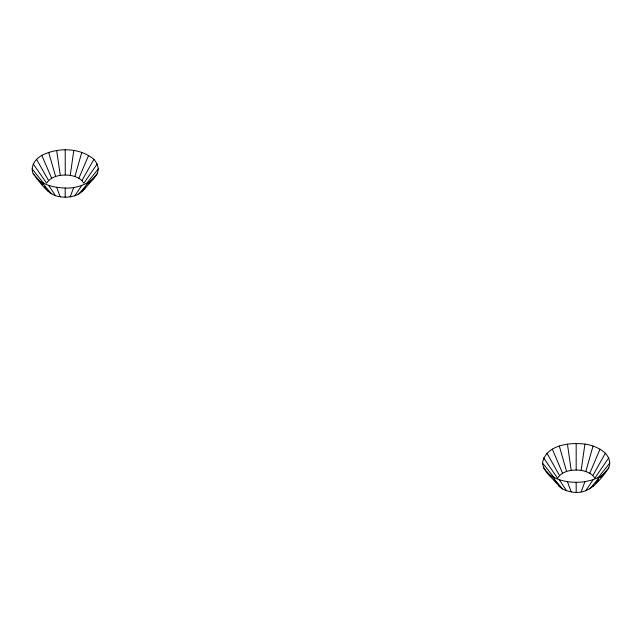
<?xml version="1.0" encoding="UTF-8"?>
<svg xmlns="http://www.w3.org/2000/svg" width="642" height="642" viewBox="0 0 642 642"><rect width="100%" height="100%" fill="white"/><g stroke="black" fill="none" stroke-linecap="round" stroke-linejoin="round"><path stroke-width="0.96" d="M65.171 197.23L65.219 188.018C79.552 189.318 109.212 177.128 93.901 159.336C79.632 147.451 57.949 147.251 41.802 155.372C35.406 158.903 29.893 166.398 33.232 173.846C39.772 181.766 45.582 191.83 55.541 195.722C61.792 197.648 68.558 197.656 74.809 195.754C83.428 193.082 87.601 184.182 93.901 178.452M97.207 163.943L83.845 183.251C81.141 178.348 75.459 176.333 70.251 175.362L73.79 150.421M608.752 457.874L594.789 478.226C592.068 473.323 586.379 471.324 581.162 470.353L584.91 444.103C569.687 442.202 546.093 444.802 542.458 462.914C543.734 473.114 554.022 478.78 559.487 486.668C562.729 489.621 566.942 491.074 571.187 491.844C588.762 495.72 599.837 480.625 608.752 467.946C613.768 453.83 596.33 445.532 584.91 444.103M74.897 176.486L81.783 152.331M585.817 471.469L593.039 446.054M581.162 491.844L584.91 481.717L593.039 479.775L600.021 476.677L605.382 472.648M70.155 196.853L73.79 187.368M589.805 473.234L600.021 449.143M78.878 178.259L88.636 155.372M592.863 475.537L605.382 453.172M81.935 180.562L93.901 159.336M585.817 490.737L593.039 479.775M74.809 195.754L81.783 185.45M581.162 470.353C572.873 469.374 562.392 470.49 557.569 478.226L543.605 457.874M592.863 486.668L593.826 485.32M70.251 175.362C61.953 174.367 51.472 175.475 46.617 183.195L33.232 163.943M81.879 191.693L85.731 186.846M597.854 478.073L609.9 462.914M86.293 183.885L98.338 168.894M589.805 488.971L600.021 476.677M78.814 193.988L88.636 182.416M595.423 483.249L598.601 479.606M600.503 477.423L608.752 467.946M88.917 183.235L97.207 173.846M546.976 472.648C557.208 481.677 571.821 483.362 584.91 481.717M36.538 178.452C44.306 185.474 55.027 187.761 65.219 188.018M33.232 173.846L42.773 184.639M44.683 186.798L48.503 191.637M543.605 467.946L551.221 476.693M553.757 479.606L556.935 483.249M41.802 182.416L51.561 193.948M552.337 476.677L562.553 488.971M32.1 168.894L44.065 183.732M542.458 462.914L554.503 478.073M558.532 485.32L559.487 486.668M48.664 185.45L55.541 195.722M559.318 479.775L566.541 490.737M36.538 159.336L48.559 180.514M546.976 453.172L559.487 475.537M41.802 155.372L51.633 178.219M552.337 449.143L562.553 473.234M56.648 187.368L60.188 196.837M567.448 481.717L571.187 491.844M48.664 152.331L55.629 176.454M559.318 446.054L566.541 471.469M56.648 150.421L60.284 175.346M567.448 444.103L571.187 470.353M65.219 149.771L65.267 174.977M576.179 443.437L576.179 469.976M576.179 482.383L576.179 492.229"/></g></svg>
